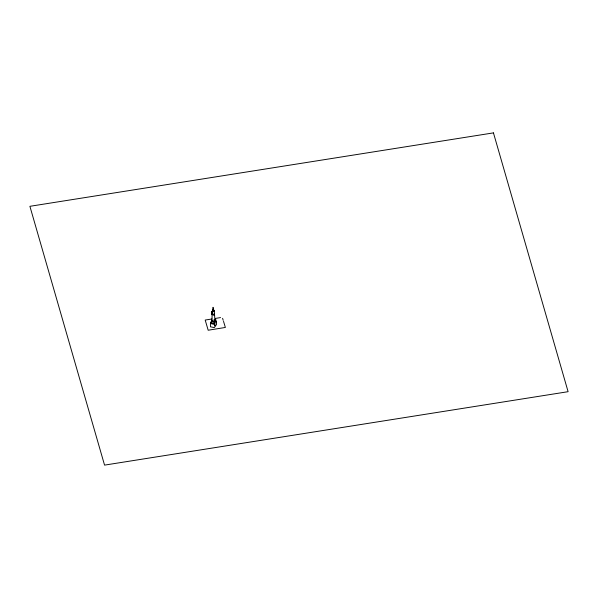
<?xml version="1.0" encoding="UTF-8"?>
<svg xmlns="http://www.w3.org/2000/svg" width="598" height="598" viewBox="0 0 598 598"><rect width="100%" height="100%" fill="white"/><g stroke="black" fill="none" stroke-linecap="round" stroke-linejoin="round"><path stroke-width="0.9" d="M212.223 311.573C212.327 313.016 211.991 309.121 213.456 309.966L213.456 309.801M212.283 311.872L212.731 310.175C212.806 310.429 212.858 309.248 212.709 310.235M212.492 310.609L212.432 311.11L212.529 310.235M212.193 312.014L211.924 321.335M212.387 311.341L212.193 312.141L212.327 311.244M212.275 311.685L212.35 311.199M212.275 311.625L212.567 310.624M212.193 313.875L212.238 311.379L211.954 313.943M212.619 312.836L212.746 313.502M214.121 314.204C214.458 315.071 211.587 313.33 212.17 314.877L211.998 313.838L212.268 314.182M211.744 320.222L211.116 323.391L211.393 322.696M214.129 314.152L213.628 314.443M214.495 313.382L214.809 318.943M214.577 313.307L214.533 313.801L214.241 311.805M211.333 321.799L211.565 321.186M211.894 321.111L212.051 320.722M211.924 320.446L214.077 321.074M215.586 320.065L215.572 319.369L214.331 321.171L214.876 321.201L214.974 325.768M215.497 320.573L215.766 319.96M216.252 321.709L216.446 321.171L216.573 324.445L214.331 327.577L210.481 326.822L210.406 323.533L210.817 322.501L211.408 322.621M213.748 314.473L213.935 314.399M214.824 321.268L214.488 321.754L211.363 321.089L211.924 321.388M214.488 322.367L211.131 321.903M214.42 323.989L210.451 323.511L214.42 324.041M216.252 321.657L215.572 322.105M213.135 309.226C213.381 305.541 212.312 307.955 213.792 310.1L213.912 310.519L213.067 310.115M212.963 309.712L213.688 310.063L213.097 309.629M212.529 310.287L213.636 310.123L214.308 311.506L213.067 310.414M212.626 312.747L212.35 312.963M220.55 317.575L215.377 318.428M211.946 318.981L205.196 320.05L208.179 330.231L225.371 327.45L223.532 321.365M213.434 309.428C213.935 309.33 212.058 309.45 213.15 309.779L213.598 309.831M213.994 319.526L215.811 319.885L215.848 321.41M214.854 319.863L215.317 319.952M211.55 320.543L212.058 320.648M213.703 310.796L214.196 311.326L214.017 310.482L214.091 310.945M213.658 310.99L213.987 311.461M214.136 311.11L214.308 311.506M223.218 320.349L222.583 318.3M214.39 322.023L214.48 325.723M211.318 321.111L211.363 322.89M212.417 312.717L212.425 314.279L212.417 312.717M214.069 314.84L213.613 315.183L214.077 314.892M493.447 132.883L29.9 206.31L104.553 465.117L568.1 391.69L493.447 132.883"/></g></svg>
